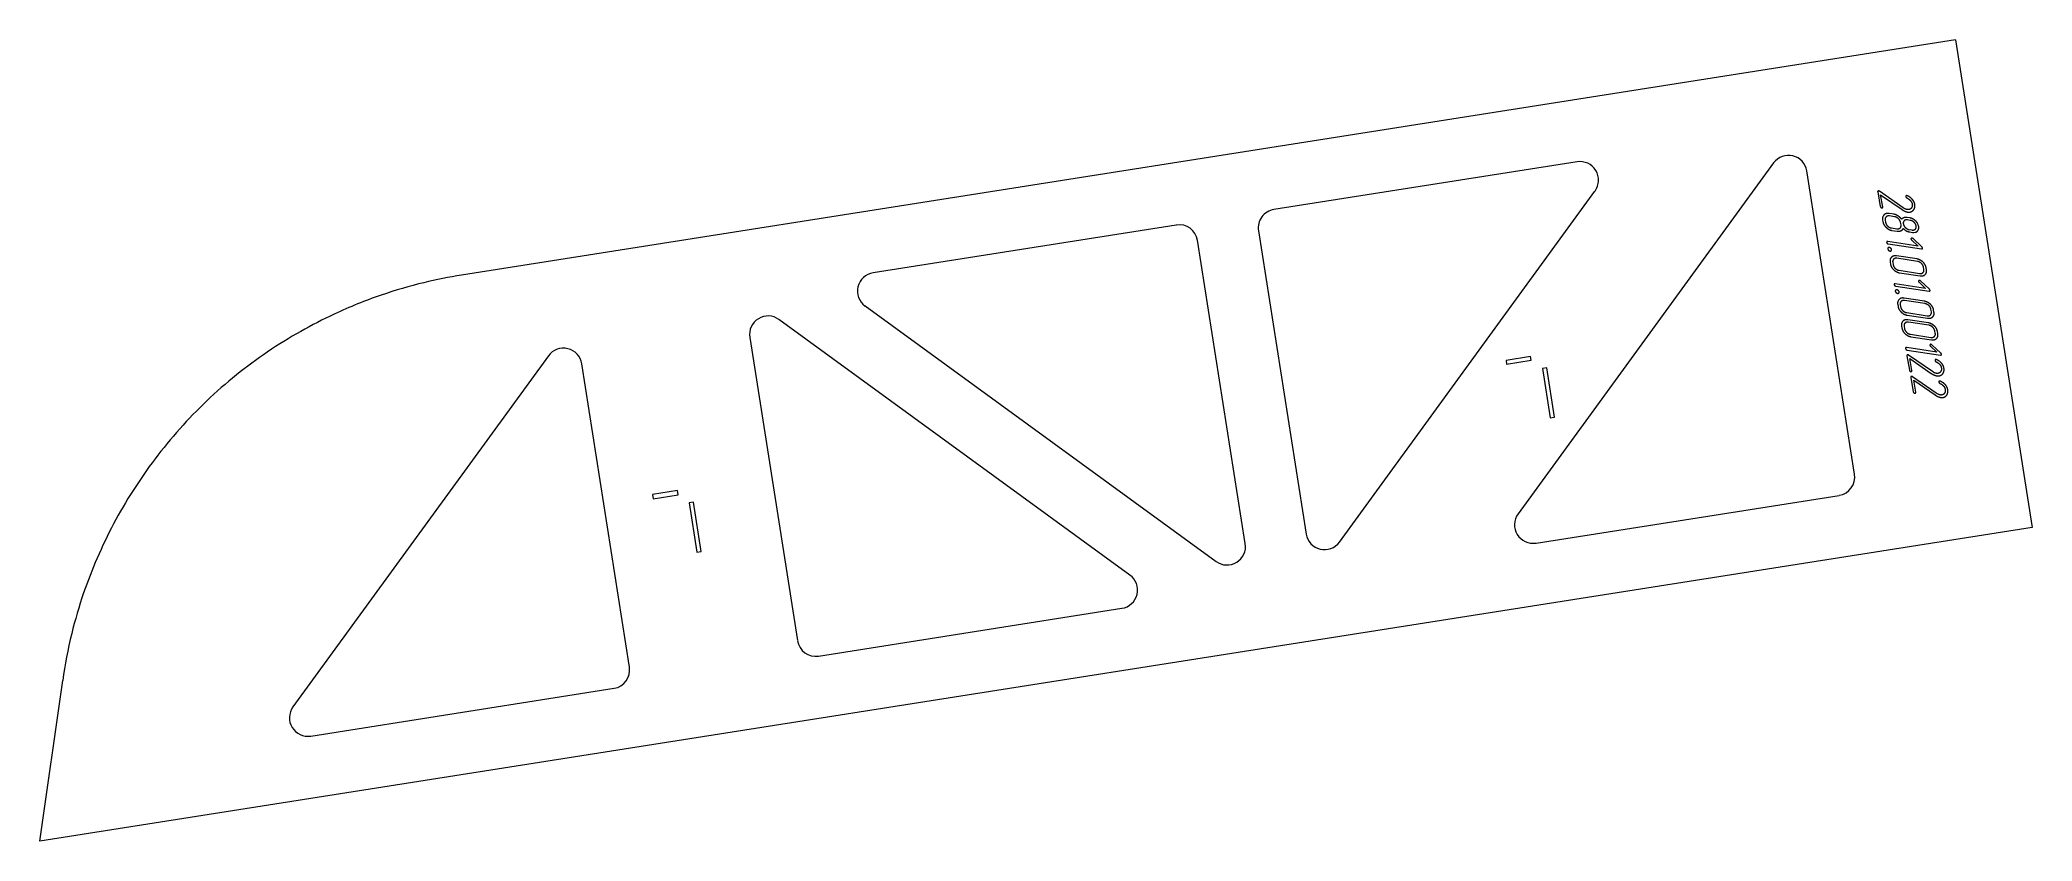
# Model space of a CAD drawing. Header units: millimetres. Extents: x 0 to 1615, y 0 to 649.
import ezdxf

# ---------------------------------------------------------------- set-up
doc = ezdxf.new("R2010")
doc.units = ezdxf.units.MM
doc.linetypes.add('K5LT_BASIC', pattern=[0])
doc.layers.add('Engraving', color=7, linetype='Continuous')

msp = doc.modelspace()

# ---------------------------------------------------------------- linework, layer by layer
at = {"color": 143, "linetype": 'K5LT_BASIC', "lineweight": 15, "true_color": 0x33acca}
for p, q in [((1552.4, 649.4), (341.8, 458.7)), ((1552.4, 649.4), (1614.6, 254.2)), ((1245.8, 550.5), (1000.1, 511.8)), ((1405.1, 549.6), (1198, 265.2)), ((1470.7, 297.4), (1432, 543.1)), ((1053.2, 242.4), (1260.3, 526.8)), ((921, 499.3), (675.3, 460.6)), ((976.9, 241.1), (938.2, 486.9)), ((987.6, 494.6), (1026.3, 248.9)), ((883.4, 215.6), (598.9, 422.7)), ((668.8, 433.7), (953.2, 226.6)), ((575.3, 408.2), (614, 162.5)), ((412.2, 393.3), (205.1, 108.8)), ((1208, 392.7), (1188.3, 389.6)), ((1188.3, 389.6), (1188.7, 386.6)), ((1188.7, 386.6), (1208.5, 389.7)), ((1208.5, 389.7), (1208, 392.7)), ((477.8, 141), (439.1, 386.8)), ((1221.2, 383.6), (1217.7, 383)), ((1217.7, 383), (1224, 343)), ((1227.5, 343.6), (1221.2, 383.6)), ((1224, 343), (1227.5, 343.6)), ((516.8, 284.1), (496.5, 280.9)), ((496.5, 280.9), (497.1, 277.4)), ((497.1, 277.4), (517.3, 280.6)), ((517.3, 280.6), (516.8, 284.1)), ((529.7, 274.7), (526.2, 274.1)), ((536, 234.7), (529.7, 274.7)), ((1212.5, 241.5), (1458.2, 280.2)), ((526.2, 274.1), (532.5, 234.1)), ((1614.6, 254.2), (0, 0)), ((532.5, 234.1), (536, 234.7)), ((631.1, 150), (876.9, 188.7)), ((0, 0), (18.5, 130.3)), ((219.6, 85.2), (465.3, 123.9))]:
    msp.add_line(p, q, dxfattribs=at)
for centre, start, end in [((1248.2, 535.7), 323.9486, 98.9486), ((1417.2, 540.8), 8.9486, 143.9486), ((1002.4, 497), 98.9486, 188.9486), ((923.4, 484.5), 8.9486, 98.9486), ((677.6, 445.8), 98.9486, 233.9486), ((590.1, 410.6), 53.9486, 188.9486), ((424.3, 384.5), 8.9486, 143.9486), ((1455.9, 295.1), 278.9486, 8.9486), ((1210.1, 256.4), 143.9486, 278.9486), ((1041.1, 251.2), 188.9486, 323.9486), ((962.1, 238.8), 233.9486, 8.9486), ((874.6, 203.5), 278.9486, 53.9486), ((628.8, 164.8), 188.9486, 278.9486), ((463, 138.7), 278.9486, 8.9486), ((217.2, 100), 143.9486, 278.9486)]:
    msp.add_arc(centre, 15, start, end, dxfattribs=at)
msp.add_open_spline([(341.8, 458.7), (331.6, 457.1), (309.8, 452.8), (275.2, 442.7), (241.8, 429.2), (211, 413.4), (184.4, 396.9), (158.9, 378), (135.1, 357.2), (113, 334.4), (93.1, 310.1), (75.1, 284.3), (59.4, 257.4), (46.1, 229.5), (34.5, 199.7), (24.8, 166.5), (20.3, 142.8), (18.5, 130.3)], degree=3, knots=[0.017382, 0.017382, 0.017382, 0.017382, 1.022147, 2.149026, 3.402461, 4.322816, 5.270319, 6.189912, 7.131111, 8.049077, 8.979907, 9.897992, 10.830928, 11.764853, 12.69013, 13.764846, 15, 15, 15, 15], dxfattribs=at)
at = {"layer": 'Engraving', "color": 143, "linetype": 'K5LT_BASIC', "lineweight": 15, "true_color": 0x33acca}
for p, q in [((1489.4, 526.1), (1491.5, 514.4)), ((1510, 513.3), (1490.9, 526.7)), ((1493.6, 514.1), (1491.8, 523.9)), ((1491.8, 523.9), (1509.2, 511.8)), ((1513.5, 523), (1513.1, 523.1)), ((1493.4, 503.7), (1493.7, 501.7)), ((1495.5, 503.4), (1495.8, 501.4)), ((1502.7, 508), (1498.6, 508.6)), ((1503.1, 506), (1498.9, 506.7)), ((1508.3, 499.5), (1507.9, 501.5)), ((1510.9, 512.7), (1510, 513.3)), ((1511.7, 512.3), (1510.9, 512.7)), ((1515.4, 505.1), (1513.3, 505.4)), ((1515.7, 503.1), (1513.6, 503.5)), ((1522.3, 499.5), (1521.8, 500.6)), ((1522.1, 482.3), (1497.5, 486)), ((1500.7, 496.9), (1504.8, 496.2)), ((1501, 494.9), (1505.2, 494.3)), ((1515, 495.6), (1517.1, 495.3)), ((1515.4, 493.7), (1517.5, 493.3)), ((1516.8, 487.2), (1522.1, 482.3)), ((1517.5, 493.3), (1518.1, 493.2)), ((1518.1, 493.2), (1518.8, 493.2)), ((1525.3, 481.5), (1518.1, 488.3)), ((1518.8, 493.2), (1519.8, 493.4)), ((1522.5, 498.9), (1522.3, 499.5)), ((1522.6, 498.3), (1522.5, 498.9)), ((1497.9, 484.1), (1524.9, 479.9)), ((1499.5, 469.4), (1499.8, 467.4)), ((1501.6, 469.1), (1501.9, 467.1)), ((1521.3, 471.8), (1504.7, 474.3)), ((1521.6, 469.8), (1505, 472.4)), ((1506.8, 462.6), (1523.4, 460)), ((1507.1, 460.6), (1523.7, 458.1)), ((1522.9, 452.9), (1528.2, 448)), ((1531.4, 447.2), (1524.2, 454)), ((1526.8, 463.3), (1526.5, 465.3)), ((1528.9, 463), (1528.6, 465)), ((1528.2, 448), (1503.6, 451.7)), ((1504, 449.8), (1531, 445.7)), ((1527.4, 437.5), (1510.8, 440.1)), ((1527.7, 435.6), (1511.1, 438.1)), ((1505.6, 435.1), (1505.9, 433.2)), ((1507.7, 434.8), (1508, 432.9)), ((1512.9, 428.3), (1529.5, 425.7)), ((1513.2, 426.3), (1529.8, 423.8)), ((1530.5, 420), (1513.9, 422.5)), ((1530.9, 418.1), (1514.3, 420.6)), ((1532.9, 429), (1532.6, 431)), ((1535, 428.7), (1534.7, 430.7)), ((1508.7, 417.6), (1509.1, 415.7)), ((1510.8, 417.3), (1511.1, 415.3)), ((1516, 410.8), (1532.6, 408.2)), ((1516.3, 408.8), (1533, 406.3)), ((1536.1, 411.5), (1535.7, 413.5)), ((1538.1, 411.2), (1537.8, 413.2)), ((1537.4, 396.2), (1512.9, 400)), ((1513, 393.3), (1515.1, 381.6)), ((1513.2, 398), (1540.2, 393.9)), ((1533.7, 380.5), (1514.5, 393.9)), ((1515.4, 391.2), (1532.8, 379.1)), ((1517.2, 381.3), (1515.4, 391.2)), ((1532.2, 401.1), (1537.4, 396.2)), ((1540.7, 395.4), (1533.4, 402.2)), ((1537.1, 390.2), (1536.7, 390.4)), ((1516.2, 375.8), (1518.2, 364.1)), ((1536.8, 363), (1517.6, 376.4)), ((1518.6, 373.7), (1535.9, 361.6)), ((1520.3, 363.8), (1518.6, 373.7)), ((1534.6, 380), (1533.7, 380.5)), ((1535.3, 379.6), (1534.6, 380)), ((1540.2, 372.7), (1539.8, 372.9)), ((1537.7, 362.5), (1536.8, 363)), ((1538.5, 362.1), (1537.7, 362.5))]:
    msp.add_line(p, q, dxfattribs=at)
for points in [[(1489.6, 526.7), (1489.3, 526.4), (1489.4, 526.1)], [(1490.3, 526.9), (1489.9, 526.9), (1489.6, 526.7)], [(1490.9, 526.7), (1490.6, 526.8), (1490.3, 526.9)], [(1512.4, 522.9), (1512.2, 522.7), (1512.2, 522.2)], [(1512.2, 522.2), (1512.4, 521.9), (1512.5, 521.7)], [(1513.1, 523.1), (1512.6, 523.2), (1512.4, 522.9)], [(1512.5, 521.7), (1512.7, 521.4), (1513.1, 521.3)], [(1513.1, 521.3), (1515.1, 520.2), (1516.1, 518.9)], [(1517.7, 519.8), (1516.1, 521.8), (1513.5, 523)], [(1516.1, 518.9), (1517.1, 517.7), (1517.4, 516.3)], [(1519.5, 516.1), (1519.1, 518.1), (1517.7, 519.8)], [(1491.5, 514.4), (1491.6, 513.9), (1491.9, 513.6)], [(1491.9, 513.6), (1492.3, 513.3), (1492.7, 513.2)], [(1492.7, 513.2), (1493.1, 513.2), (1493.4, 513.4)], [(1494.5, 507.5), (1493, 505.9), (1493.4, 503.7)], [(1493.4, 513.4), (1493.6, 513.7), (1493.6, 514.1)], [(1493.7, 501.7), (1494.2, 499.3), (1496.3, 497.3)], [(1498.6, 508.6), (1496, 509), (1494.5, 507.5)], [(1496.2, 505.9), (1495.2, 504.9), (1495.5, 503.4)], [(1495.8, 501.4), (1496.1, 499.8), (1497.5, 498.4)], [(1498.9, 506.7), (1497.2, 506.9), (1496.2, 505.9)], [(1505.9, 506.7), (1504.3, 507.7), (1502.7, 508)], [(1506.2, 504.4), (1504.8, 505.8), (1503.1, 506)], [(1508.8, 504), (1507.5, 505.6), (1505.9, 506.7)], [(1507.9, 501.5), (1507.6, 503.1), (1506.2, 504.4)], [(1510.7, 505.2), (1509.5, 504.8), (1508.8, 504)], [(1509.2, 511.8), (1510.6, 510.9), (1511.6, 510.4)], [(1510.9, 502.8), (1509.9, 501.8), (1510.2, 500.2)], [(1513.3, 505.4), (1511.8, 505.6), (1510.7, 505.2)], [(1513.6, 503.5), (1511.9, 503.7), (1510.9, 502.8)], [(1511.6, 510.4), (1512.6, 510), (1513.6, 509.8)], [(1513.3, 511.9), (1512.5, 512), (1511.7, 512.3)], [(1516.6, 512.9), (1515.4, 511.5), (1513.3, 511.9)], [(1513.6, 509.8), (1516.6, 509.4), (1518.3, 511.4)], [(1520.1, 502.7), (1517.8, 504.7), (1515.4, 505.1)], [(1518.9, 501.5), (1517.5, 502.9), (1515.7, 503.1)], [(1517.3, 514.4), (1517.1, 513.5), (1516.6, 512.9)], [(1517.4, 516.3), (1517.6, 515.3), (1517.3, 514.4)], [(1518.3, 511.4), (1520, 513.3), (1519.5, 516.1)], [(1520.6, 498.6), (1520.3, 500.2), (1518.9, 501.5)], [(1521.8, 500.6), (1521.2, 501.7), (1520.1, 502.7)], [(1496.3, 497.3), (1498.4, 495.3), (1501, 494.9)], [(1496.8, 485.8), (1496.6, 485.4), (1496.7, 485.2)], [(1496.7, 485.2), (1496.8, 484.8), (1497.1, 484.5)], [(1497.5, 486), (1497, 486.1), (1496.8, 485.8)], [(1497.1, 484.5), (1497.4, 484.1), (1497.9, 484.1)], [(1497.5, 498.4), (1498.9, 497.1), (1500.7, 496.9)], [(1504.8, 496.2), (1506.5, 496), (1507.6, 496.9)], [(1505.2, 494.3), (1506.9, 494), (1508.3, 494.7)], [(1507.6, 496.9), (1508.6, 497.8), (1508.3, 499.5)], [(1508.3, 494.7), (1509.7, 495.3), (1510.1, 496.6)], [(1510.1, 496.6), (1511.3, 495.3), (1512.6, 494.6)], [(1510.2, 500.2), (1510.5, 498.6), (1511.8, 497.3)], [(1511.8, 497.3), (1513.2, 495.9), (1515, 495.6)], [(1512.6, 494.6), (1513.8, 493.9), (1515.4, 493.7)], [(1516.6, 488.5), (1516.3, 488.3), (1516.4, 487.9)], [(1516.4, 487.9), (1516.5, 487.5), (1516.8, 487.2)], [(1517.3, 488.7), (1516.9, 488.8), (1516.6, 488.5)], [(1517.1, 495.3), (1518.9, 495), (1519.9, 496)], [(1518.1, 488.3), (1517.5, 488.7), (1517.3, 488.7)], [(1519.8, 493.4), (1520.9, 493.6), (1521.6, 494.4)], [(1519.9, 496), (1520.9, 496.9), (1520.6, 498.6)], [(1521.6, 494.4), (1523.1, 495.9), (1522.6, 498.3)], [(1497.9, 480.9), (1497.5, 480.6), (1497.6, 479.9)], [(1497.6, 479.9), (1497.7, 479.2), (1498.3, 478.7)], [(1498.9, 481.1), (1498.3, 481.2), (1497.9, 480.9)], [(1498.3, 478.7), (1498.9, 478.3), (1499.4, 478.2)], [(1499.9, 480.6), (1499.3, 481.1), (1498.9, 481.1)], [(1499.4, 478.2), (1500, 478.1), (1500.4, 478.5)], [(1500.6, 473.2), (1499.1, 471.7), (1499.5, 469.4)], [(1500.7, 479.4), (1500.6, 480.1), (1499.9, 480.6)], [(1500.4, 478.5), (1500.8, 478.9), (1500.7, 479.4)], [(1504.7, 474.3), (1502.1, 474.7), (1500.6, 473.2)], [(1502.3, 471.6), (1501.3, 470.6), (1501.6, 469.1)], [(1505, 472.4), (1503.3, 472.6), (1502.3, 471.6)], [(1526, 469.4), (1523.8, 471.4), (1521.3, 471.8)], [(1524.8, 468.2), (1523.4, 469.6), (1521.6, 469.8)], [(1526.5, 465.3), (1526.2, 466.9), (1524.8, 468.2)], [(1524.9, 479.9), (1525.4, 479.9), (1525.6, 480.1)], [(1525.7, 480.8), (1525.7, 481.2), (1525.3, 481.5)], [(1525.6, 480.1), (1525.8, 480.4), (1525.7, 480.8)], [(1528.6, 465), (1528.1, 467.4), (1526, 469.4)], [(1499.8, 467.4), (1500.3, 465), (1502.4, 463)], [(1501.9, 467.1), (1502.2, 465.5), (1503.6, 464.2)], [(1502.4, 463), (1504.6, 461), (1507.1, 460.6)], [(1503.6, 464.2), (1505, 462.8), (1506.8, 462.6)], [(1522.7, 454.2), (1522.4, 454), (1522.5, 453.6)], [(1522.5, 453.6), (1522.6, 453.2), (1522.9, 452.9)], [(1523.4, 454.4), (1523, 454.5), (1522.7, 454.2)], [(1523.4, 460), (1525.1, 459.8), (1526.1, 460.7)], [(1524.2, 454), (1523.6, 454.4), (1523.4, 454.4)], [(1523.7, 458.1), (1526.3, 457.7), (1527.8, 459.1)], [(1526.1, 460.7), (1527.1, 461.7), (1526.8, 463.3)], [(1527.8, 459.1), (1529.4, 460.6), (1528.9, 463)], [(1502.9, 451.6), (1502.8, 451.1), (1502.8, 450.9)], [(1502.8, 450.9), (1502.9, 450.5), (1503.2, 450.2)], [(1503.6, 451.7), (1503.1, 451.8), (1502.9, 451.6)], [(1503.2, 450.2), (1503.5, 449.9), (1504, 449.8)], [(1504, 446.6), (1503.6, 446.3), (1503.7, 445.6)], [(1503.7, 445.6), (1503.9, 444.9), (1504.4, 444.5)], [(1505, 446.8), (1504.4, 446.9), (1504, 446.6)], [(1504.4, 444.5), (1505, 444), (1505.5, 443.9)], [(1506, 446.3), (1505.4, 446.8), (1505, 446.8)], [(1505.5, 443.9), (1506.1, 443.8), (1506.5, 444.2)], [(1506.7, 438.9), (1505.2, 437.4), (1505.6, 435.1)], [(1506.8, 445.1), (1506.7, 445.9), (1506, 446.3)], [(1506.5, 444.2), (1506.9, 444.6), (1506.8, 445.1)], [(1510.8, 440.1), (1508.2, 440.5), (1506.7, 438.9)], [(1508.4, 437.4), (1507.4, 436.4), (1507.7, 434.8)], [(1511.1, 438.1), (1509.5, 438.3), (1508.4, 437.4)], [(1532.1, 435.1), (1529.9, 437.1), (1527.4, 437.5)], [(1531, 445.7), (1531.5, 445.6), (1531.7, 445.9)], [(1531.8, 446.5), (1531.8, 446.9), (1531.4, 447.2)], [(1531.7, 445.9), (1531.9, 446.1), (1531.8, 446.5)], [(1505.9, 433.2), (1506.4, 430.7), (1508.5, 428.7)], [(1508, 432.9), (1508.3, 431.3), (1509.7, 429.9)], [(1508.5, 428.7), (1510.7, 426.7), (1513.2, 426.3)], [(1509.8, 421.4), (1508.3, 419.9), (1508.7, 417.6)], [(1509.7, 429.9), (1511.1, 428.6), (1512.9, 428.3)], [(1513.9, 422.5), (1511.3, 422.9), (1509.8, 421.4)], [(1511.5, 419.8), (1510.5, 418.9), (1510.8, 417.3)], [(1514.3, 420.6), (1512.6, 420.8), (1511.5, 419.8)], [(1530.9, 434), (1529.5, 435.3), (1527.7, 435.6)], [(1529.5, 425.7), (1531.2, 425.5), (1532.2, 426.5)], [(1529.8, 423.8), (1532.4, 423.4), (1534, 424.9)], [(1535.2, 417.6), (1533, 419.6), (1530.5, 420)], [(1532.6, 431), (1532.3, 432.6), (1530.9, 434)], [(1534.7, 430.7), (1534.2, 433.2), (1532.1, 435.1)], [(1532.2, 426.5), (1533.2, 427.4), (1532.9, 429)], [(1534, 424.9), (1535.5, 426.3), (1535, 428.7)], [(1509.1, 415.7), (1509.5, 413.2), (1511.6, 411.2)], [(1511.1, 415.3), (1511.4, 413.8), (1512.8, 412.4)], [(1511.6, 411.2), (1513.8, 409.2), (1516.3, 408.8)], [(1512.8, 412.4), (1514.2, 411), (1516, 410.8)], [(1534, 416.5), (1532.6, 417.8), (1530.9, 418.1)], [(1532.6, 408.2), (1534.3, 408), (1535.3, 409)], [(1533, 406.3), (1535.6, 405.9), (1537.1, 407.4)], [(1535.7, 413.5), (1535.4, 415.1), (1534, 416.5)], [(1537.8, 413.2), (1537.4, 415.7), (1535.2, 417.6)], [(1535.3, 409), (1536.4, 409.9), (1536.1, 411.5)], [(1537.1, 407.4), (1538.6, 408.8), (1538.1, 411.2)], [(1512.1, 399.8), (1512, 399.3), (1512, 399.1)], [(1512, 399.1), (1512.1, 398.7), (1512.4, 398.4)], [(1512.9, 400), (1512.3, 400), (1512.1, 399.8)], [(1512.4, 398.4), (1512.7, 398.1), (1513.2, 398)], [(1513.2, 394), (1513, 393.7), (1513, 393.3)], [(1514, 394.1), (1513.6, 394.2), (1513.2, 394)], [(1514.5, 393.9), (1514.3, 394.1), (1514, 394.1)], [(1531.9, 402.5), (1531.7, 402.2), (1531.7, 401.8)], [(1531.7, 401.8), (1531.8, 401.4), (1532.2, 401.1)], [(1532.6, 402.6), (1532.2, 402.7), (1531.9, 402.5)], [(1533.4, 402.2), (1532.8, 402.6), (1532.6, 402.6)], [(1536, 390.2), (1535.8, 389.9), (1535.9, 389.5)], [(1535.9, 389.5), (1536, 389.2), (1536.2, 388.9)], [(1536.7, 390.4), (1536.2, 390.4), (1536, 390.2)], [(1536.2, 388.9), (1536.4, 388.7), (1536.7, 388.5)], [(1536.7, 388.5), (1538.8, 387.5), (1539.8, 386.2)], [(1541.3, 387.1), (1539.8, 389), (1537.1, 390.2)], [(1540.2, 393.9), (1540.7, 393.8), (1540.9, 394.1)], [(1541.1, 394.7), (1541, 395.1), (1540.7, 395.4)], [(1540.9, 394.1), (1541.1, 394.3), (1541.1, 394.7)], [(1515.1, 381.6), (1515.2, 381.2), (1515.6, 380.9)], [(1515.6, 380.9), (1516, 380.5), (1516.3, 380.5)], [(1516.4, 376.5), (1516.1, 376.2), (1516.2, 375.8)], [(1516.3, 380.5), (1516.7, 380.4), (1517, 380.7)], [(1517.1, 376.6), (1516.7, 376.7), (1516.4, 376.5)], [(1517, 380.7), (1517.3, 381), (1517.2, 381.3)], [(1517.6, 376.4), (1517.4, 376.6), (1517.1, 376.6)], [(1532.8, 379.1), (1534.2, 378.1), (1535.2, 377.7)], [(1535.2, 377.7), (1536.3, 377.3), (1537.3, 377.1)], [(1536.9, 379.1), (1536.1, 379.2), (1535.3, 379.6)], [(1540.2, 380.2), (1539, 378.8), (1536.9, 379.1)], [(1537.3, 377.1), (1540.3, 376.7), (1542, 378.6)], [(1539.1, 372.7), (1538.9, 372.4), (1539, 372)], [(1539, 372), (1539.1, 371.7), (1539.3, 371.4)], [(1539.8, 372.9), (1539.4, 372.9), (1539.1, 372.7)], [(1539.3, 371.4), (1539.5, 371.2), (1539.8, 371)], [(1539.8, 386.2), (1540.8, 384.9), (1541, 383.6)], [(1541, 381.7), (1540.7, 380.8), (1540.2, 380.2)], [(1544.5, 369.6), (1542.9, 371.5), (1540.2, 372.7)], [(1541, 383.6), (1541.2, 382.6), (1541, 381.7)], [(1543.1, 383.3), (1542.8, 385.4), (1541.3, 387.1)], [(1542, 378.6), (1543.6, 380.5), (1543.1, 383.3)], [(1518.2, 364.1), (1518.3, 363.7), (1518.7, 363.3)], [(1518.7, 363.3), (1519.1, 363), (1519.5, 363)], [(1519.5, 363), (1519.8, 362.9), (1520.1, 363.2)], [(1520.1, 363.2), (1520.4, 363.5), (1520.3, 363.8)], [(1535.9, 361.6), (1537.3, 360.6), (1538.4, 360.2)], [(1538.4, 360.2), (1539.4, 359.8), (1540.4, 359.6)], [(1540, 361.6), (1539.3, 361.7), (1538.5, 362.1)], [(1539.8, 371), (1541.9, 370), (1542.9, 368.7)], [(1543.3, 362.7), (1542.1, 361.3), (1540, 361.6)], [(1540.4, 359.6), (1543.4, 359.1), (1545.1, 361.1)], [(1542.9, 368.7), (1543.9, 367.4), (1544.1, 366.1)], [(1544.1, 364.2), (1543.8, 363.3), (1543.3, 362.7)], [(1544.1, 366.1), (1544.3, 365.1), (1544.1, 364.2)], [(1546.2, 365.8), (1545.9, 367.9), (1544.5, 369.6)], [(1545.1, 361.1), (1546.7, 363), (1546.2, 365.8)]]:
    msp.add_open_spline(points, degree=2, dxfattribs=at)

doc.saveas('drawing.dxf')
